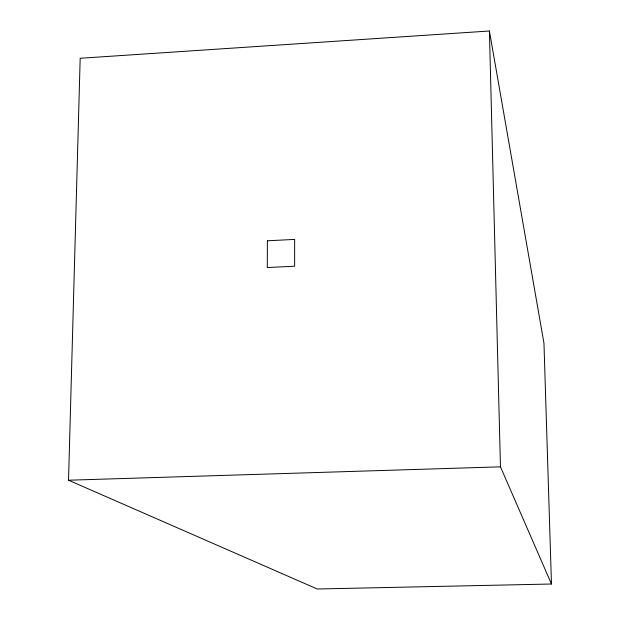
<?xml version="1.0" encoding="UTF-8"?>
<svg xmlns="http://www.w3.org/2000/svg" width="620" height="620" viewBox="0 0 620 620"><rect width="100%" height="100%" fill="white"/><g stroke="black" fill="none" stroke-linecap="round" stroke-linejoin="round"><path stroke-width="0.93" d="M68.533 480.213L80.181 58.272L489.405 31L543.965 343.193L551.467 584.009L317.269 589L68.533 480.213L500.456 466.829L551.467 584.009M489.405 31L500.456 466.829M267.383 240.785L267.29 267.538L294.639 266.22L294.639 239.413L267.383 240.785"/></g></svg>
